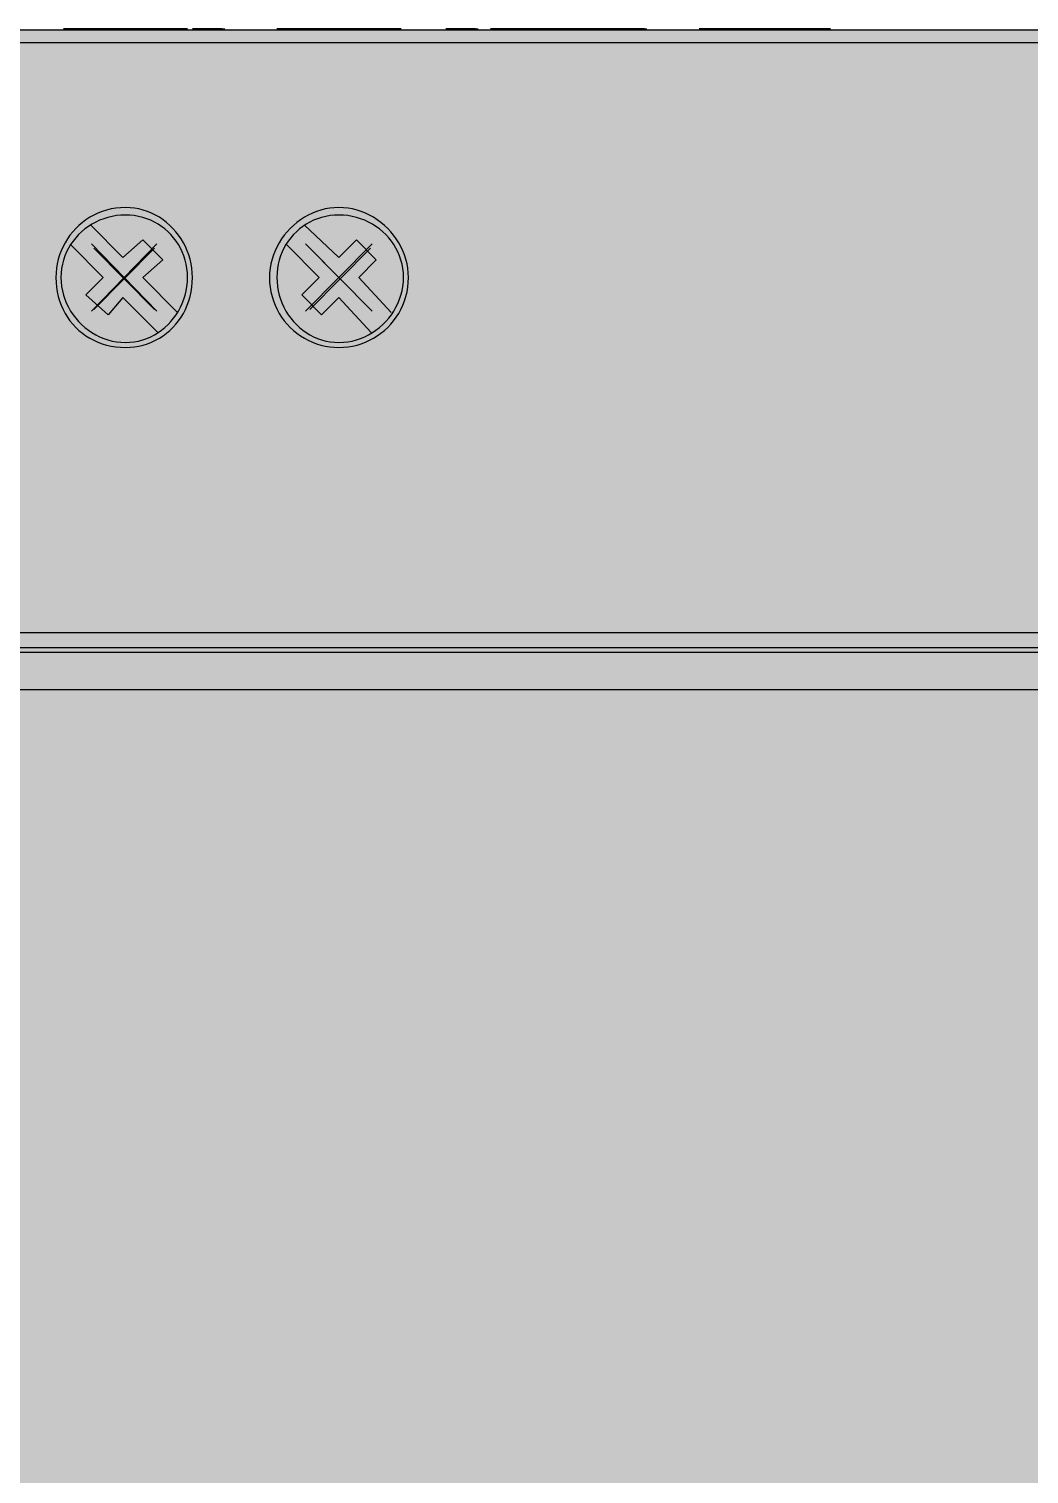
# Model space of a CAD drawing. Header units: millimetres. Extents: x 0 to 966, y -664 to 90.
# Drawn here: x 36 to 72, y -352 to -300 of the extents above; entities that cross this region are included whole.
import ezdxf

# ---------------------------------------------------------------- set-up
doc = ezdxf.new("R2010")
doc.units = ezdxf.units.MM
for name, color, linetype in [('HDL_BODY', 7, 'Continuous'), ('HDL_COLOUR', 7, 'Continuous'), ('HDL_DETAIL', 7, 'Continuous'), ('HDL_PRINT', 7, 'Continuous')]:
    doc.layers.add(name, color=color, linetype=linetype)

# ---------------------------------------------------------------- blocks, each defined once
blk = doc.blocks.new('M_DM02.1_FRONT')
at = {"layer": 'HDL_BODY', "true_color": 0x202126}
blk.add_hatch(color=250, dxfattribs=at).paths.add_polyline_path([(0, 0), (144, 0), (144, 90), (0, 90)])
at = {"layer": 'HDL_BODY', "true_color": 0x2a2a30}
blk.add_hatch(color=250, dxfattribs=at).paths.add_polyline_path([(0.4, 20.52), (143.6, 20.52), (143.6, 68.31), (0.4, 68.31)])
at = {"layer": 'HDL_COLOUR', "true_color": 0x1a332c}
for points in [[(41.886, 81.053), (41.881, 81.221), (41.865, 81.386), (41.838, 81.549), (41.801, 81.708), (41.754, 81.864), (41.698, 82.016), (41.633, 82.163), (41.559, 82.305), (41.477, 82.442), (41.386, 82.574), (41.289, 82.699), (41.183, 82.818), (41.071, 82.929), (40.952, 83.034), (40.827, 83.13), (40.696, 83.218), (40.559, 83.297), (40.417, 83.367), (40.27, 83.428), (40.118, 83.478), (39.962, 83.518), (39.803, 83.547), (39.64, 83.565), (39.473, 83.571), (39.297, 83.565), (39.124, 83.547), (38.955, 83.518), (38.792, 83.478), (38.633, 83.428), (38.48, 83.367), (38.332, 83.297), (38.19, 83.218), (38.054, 83.13), (37.925, 83.034), (37.802, 82.929), (37.687, 82.818), (37.579, 82.699), (37.479, 82.574), (37.387, 82.442), (37.303, 82.305), (37.228, 82.163), (37.163, 82.016), (37.106, 81.864), (37.059, 81.708), (37.022, 81.549), (36.995, 81.386), (36.978, 81.221), (36.973, 81.053), (36.978, 80.875), (36.995, 80.701), (37.022, 80.532), (37.059, 80.367), (37.106, 80.207), (37.163, 80.052), (37.228, 79.903), (37.303, 79.76), (37.387, 79.623), (37.479, 79.493), (37.579, 79.37), (37.687, 79.253), (37.802, 79.145), (37.925, 79.044), (38.054, 78.951), (38.19, 78.867), (38.332, 78.791), (38.48, 78.724), (38.633, 78.667), (38.792, 78.62), (38.955, 78.582), (39.124, 78.555), (39.297, 78.539), (39.473, 78.533), (39.64, 78.539), (39.803, 78.555), (39.962, 78.582), (40.118, 78.62), (40.27, 78.667), (40.417, 78.724), (40.559, 78.791), (40.696, 78.867), (40.827, 78.951), (40.952, 79.044), (41.071, 79.145), (41.183, 79.253), (41.289, 79.37), (41.386, 79.493), (41.477, 79.623), (41.559, 79.76), (41.633, 79.903), (41.698, 80.052), (41.754, 80.207), (41.801, 80.367), (41.838, 80.532), (41.865, 80.701), (41.881, 80.875), (41.886, 81.053)], [(41.708, 81.053), (41.703, 81.216), (41.687, 81.375), (41.66, 81.53), (41.623, 81.681), (41.576, 81.828), (41.52, 81.97), (41.455, 82.107), (41.382, 82.238), (41.3, 82.363), (41.21, 82.482), (41.112, 82.595), (41.007, 82.7), (40.895, 82.799), (40.777, 82.889), (40.652, 82.972), (40.522, 83.046), (40.385, 83.111), (40.244, 83.168), (40.098, 83.215), (39.948, 83.252), (39.793, 83.279), (39.635, 83.295), (39.473, 83.301), (39.311, 83.295), (39.152, 83.279), (38.995, 83.252), (38.841, 83.215), (38.692, 83.168), (38.546, 83.111), (38.406, 83.046), (38.27, 82.972), (38.14, 82.889), (38.016, 82.799), (37.899, 82.7), (37.788, 82.595), (37.685, 82.482), (37.589, 82.363), (37.502, 82.238), (37.423, 82.107), (37.354, 81.97), (37.294, 81.828), (37.243, 81.681), (37.204, 81.53), (37.175, 81.375), (37.157, 81.216), (37.151, 81.053), (37.157, 80.89), (37.175, 80.729), (37.204, 80.571), (37.243, 80.417), (37.294, 80.266), (37.354, 80.12), (37.423, 79.978), (37.502, 79.841), (37.589, 79.71), (37.685, 79.585), (37.788, 79.467), (37.899, 79.355), (38.016, 79.251), (38.14, 79.155), (38.27, 79.067), (38.406, 78.987), (38.546, 78.917), (38.692, 78.856), (38.841, 78.806), (38.995, 78.765), (39.152, 78.736), (39.311, 78.718), (39.473, 78.712), (39.635, 78.718), (39.793, 78.736), (39.948, 78.765), (40.098, 78.806), (40.244, 78.856), (40.385, 78.917), (40.522, 78.987), (40.652, 79.067), (40.777, 79.155), (40.895, 79.251), (41.007, 79.355), (41.112, 79.467), (41.21, 79.585), (41.3, 79.71), (41.382, 79.841), (41.455, 79.978), (41.52, 80.12), (41.576, 80.266), (41.623, 80.417), (41.66, 80.571), (41.687, 80.729), (41.703, 80.89), (41.708, 81.053)], [(49.662, 81.053), (49.656, 81.221), (49.639, 81.386), (49.61, 81.549), (49.57, 81.708), (49.52, 81.864), (49.46, 82.016), (49.39, 82.163), (49.311, 82.305), (49.224, 82.442), (49.128, 82.574), (49.025, 82.699), (48.914, 82.818), (48.796, 82.929), (48.671, 83.034), (48.541, 83.13), (48.404, 83.218), (48.263, 83.297), (48.116, 83.367), (47.965, 83.428), (47.81, 83.478), (47.652, 83.518), (47.49, 83.547), (47.326, 83.565), (47.159, 83.571), (46.992, 83.565), (46.828, 83.547), (46.667, 83.518), (46.509, 83.478), (46.354, 83.428), (46.203, 83.367), (46.057, 83.297), (45.915, 83.218), (45.779, 83.13), (45.649, 83.034), (45.524, 82.929), (45.406, 82.818), (45.295, 82.699), (45.192, 82.574), (45.096, 82.442), (45.009, 82.305), (44.93, 82.163), (44.861, 82.016), (44.801, 81.864), (44.751, 81.708), (44.711, 81.549), (44.682, 81.386), (44.664, 81.221), (44.658, 81.053), (44.664, 80.875), (44.682, 80.701), (44.711, 80.532), (44.751, 80.367), (44.801, 80.207), (44.861, 80.052), (44.93, 79.903), (45.009, 79.76), (45.096, 79.623), (45.192, 79.493), (45.295, 79.37), (45.406, 79.253), (45.524, 79.145), (45.649, 79.044), (45.779, 78.951), (45.915, 78.867), (46.057, 78.791), (46.203, 78.724), (46.354, 78.667), (46.509, 78.62), (46.667, 78.582), (46.828, 78.555), (46.992, 78.539), (47.159, 78.533), (47.326, 78.539), (47.49, 78.555), (47.652, 78.582), (47.81, 78.62), (47.965, 78.667), (48.116, 78.724), (48.263, 78.791), (48.404, 78.867), (48.541, 78.951), (48.671, 79.044), (48.796, 79.145), (48.914, 79.253), (49.025, 79.37), (49.128, 79.493), (49.224, 79.623), (49.311, 79.76), (49.39, 79.903), (49.46, 80.052), (49.52, 80.207), (49.57, 80.367), (49.61, 80.532), (49.639, 80.701), (49.656, 80.875), (49.662, 81.053)], [(49.484, 81.053), (49.478, 81.216), (49.461, 81.375), (49.431, 81.53), (49.392, 81.681), (49.341, 81.828), (49.281, 81.97), (49.211, 82.107), (49.132, 82.238), (49.045, 82.363), (48.949, 82.482), (48.845, 82.595), (48.735, 82.7), (48.617, 82.799), (48.493, 82.889), (48.363, 82.972), (48.227, 83.046), (48.086, 83.111), (47.941, 83.168), (47.791, 83.215), (47.638, 83.252), (47.481, 83.279), (47.321, 83.295), (47.159, 83.301), (46.997, 83.295), (46.84, 83.279), (46.685, 83.252), (46.535, 83.215), (46.389, 83.168), (46.248, 83.111), (46.113, 83.046), (45.982, 82.972), (45.858, 82.889), (45.74, 82.799), (45.628, 82.7), (45.523, 82.595), (45.425, 82.482), (45.335, 82.363), (45.253, 82.238), (45.18, 82.107), (45.115, 81.97), (45.059, 81.828), (45.012, 81.681), (44.975, 81.53), (44.949, 81.375), (44.932, 81.216), (44.927, 81.053), (44.932, 80.89), (44.949, 80.729), (44.975, 80.571), (45.012, 80.417), (45.059, 80.266), (45.115, 80.12), (45.18, 79.978), (45.253, 79.841), (45.335, 79.71), (45.425, 79.585), (45.523, 79.467), (45.628, 79.355), (45.74, 79.251), (45.858, 79.155), (45.982, 79.067), (46.113, 78.987), (46.248, 78.917), (46.389, 78.856), (46.535, 78.806), (46.685, 78.765), (46.84, 78.736), (46.997, 78.718), (47.159, 78.712), (47.321, 78.718), (47.481, 78.736), (47.638, 78.765), (47.791, 78.806), (47.941, 78.856), (48.086, 78.917), (48.227, 78.987), (48.363, 79.067), (48.493, 79.155), (48.617, 79.251), (48.735, 79.355), (48.845, 79.467), (48.949, 79.585), (49.045, 79.71), (49.132, 79.841), (49.211, 79.978), (49.281, 80.12), (49.341, 80.266), (49.392, 80.417), (49.431, 80.571), (49.461, 80.729), (49.478, 80.89), (49.484, 81.053)]]:
    blk.add_hatch(color=250, dxfattribs=at).paths.add_polyline_path(points)
at = {"layer": 'HDL_COLOUR', "true_color": 0x9ea4a8}
for points in [[(41.149, 81.052), (41.135, 81.282), (41.091, 81.508), (41.018, 81.727), (40.919, 81.934), (40.794, 82.125), (40.646, 82.299), (40.477, 82.451), (40.289, 82.579), (40.088, 82.681), (39.875, 82.755), (39.654, 82.8), (39.43, 82.815), (39.205, 82.8), (38.985, 82.755), (38.772, 82.681), (38.57, 82.579), (38.383, 82.451), (38.214, 82.299), (38.065, 82.125), (37.94, 81.934), (37.841, 81.727), (37.769, 81.508), (37.725, 81.282), (37.71, 81.052), (37.725, 80.822), (37.769, 80.596), (37.841, 80.377), (37.94, 80.17), (38.065, 79.979), (38.214, 79.805), (38.383, 79.653), (38.57, 79.525), (38.772, 79.423), (38.985, 79.349), (39.205, 79.304), (39.43, 79.289), (39.654, 79.304), (39.875, 79.349), (40.088, 79.423), (40.289, 79.525), (40.477, 79.653), (40.646, 79.805), (40.794, 79.979), (40.919, 80.17), (41.018, 80.377), (41.091, 80.596), (41.135, 80.822)], [(48.912, 81.052), (48.897, 81.282), (48.852, 81.508), (48.778, 81.727), (48.677, 81.934), (48.55, 82.125), (48.399, 82.299), (48.226, 82.451), (48.036, 82.579), (47.831, 82.681), (47.614, 82.755), (47.389, 82.8), (47.16, 82.815), (46.932, 82.8), (46.707, 82.755), (46.49, 82.681), (46.285, 82.579), (46.094, 82.451), (45.922, 82.299), (45.771, 82.125), (45.644, 81.934), (45.542, 81.727), (45.469, 81.508), (45.424, 81.282), (45.409, 81.052), (45.424, 80.822), (45.469, 80.596), (45.542, 80.377), (45.644, 80.17), (45.771, 79.979), (45.922, 79.805), (46.094, 79.653), (46.285, 79.525), (46.49, 79.423), (46.707, 79.349), (46.932, 79.304), (47.16, 79.289), (47.389, 79.304), (47.614, 79.349), (47.831, 79.423), (48.036, 79.525), (48.226, 79.653), (48.399, 79.805), (48.55, 79.979), (48.677, 80.17), (48.778, 80.377), (48.852, 80.596), (48.897, 80.822)], [(41.025, 81.006), (41.011, 81.216), (40.97, 81.422), (40.903, 81.621), (40.811, 81.809), (40.695, 81.984), (40.558, 82.142), (40.401, 82.28), (40.227, 82.397), (40.04, 82.49), (39.842, 82.558), (39.638, 82.599), (39.43, 82.612), (39.221, 82.599), (39.017, 82.558), (38.819, 82.49), (38.632, 82.397), (38.459, 82.28), (38.302, 82.142), (38.164, 81.984), (38.048, 81.809), (37.956, 81.621), (37.889, 81.422), (37.848, 81.216), (37.834, 81.006), (37.848, 80.797), (37.889, 80.591), (37.956, 80.392), (38.048, 80.203), (38.164, 80.029), (38.302, 79.871), (38.459, 79.732), (38.632, 79.616), (38.819, 79.523), (39.017, 79.455), (39.221, 79.414), (39.43, 79.4), (39.638, 79.414), (39.842, 79.455), (40.04, 79.523), (40.227, 79.616), (40.401, 79.732), (40.558, 79.871), (40.695, 80.029), (40.811, 80.203), (40.903, 80.392), (40.97, 80.591), (41.011, 80.797)], [(48.801, 81.006), (48.787, 81.216), (48.746, 81.422), (48.679, 81.621), (48.587, 81.809), (48.471, 81.984), (48.333, 82.142), (48.177, 82.28), (48.003, 82.397), (47.816, 82.49), (47.618, 82.558), (47.414, 82.599), (47.206, 82.612), (46.997, 82.599), (46.793, 82.558), (46.595, 82.49), (46.408, 82.397), (46.234, 82.28), (46.078, 82.142), (45.94, 81.984), (45.824, 81.809), (45.732, 81.621), (45.665, 81.422), (45.624, 81.216), (45.61, 81.006), (45.624, 80.797), (45.665, 80.591), (45.732, 80.392), (45.824, 80.203), (45.94, 80.029), (46.078, 79.871), (46.234, 79.732), (46.408, 79.616), (46.595, 79.523), (46.793, 79.455), (46.997, 79.414), (47.206, 79.4), (47.414, 79.414), (47.618, 79.455), (47.816, 79.523), (48.003, 79.616), (48.177, 79.732), (48.333, 79.871), (48.471, 80.029), (48.587, 80.203), (48.679, 80.392), (48.746, 80.591), (48.787, 80.797)]]:
    blk.add_hatch(color=253, dxfattribs=at).paths.add_polyline_path(points)
at = {"layer": 'HDL_PRINT', "true_color": 0xdee1e9}
h = blk.add_hatch(color=254, dxfattribs=at)
h.paths.add_polyline_path([(38.312, 74.934), (39.295, 77.543), (39.654, 77.543), (40.635, 74.934), (40.279, 74.934), (40.01, 75.742), (38.936, 75.742), (38.671, 74.934), (38.312, 74.934)])
h.paths.add_polyline_path([(39.027, 76.013), (39.832, 76.013), (39.564, 76.732), (39.561, 76.793), (39.551, 76.853), (39.537, 76.914), (39.518, 76.974), (39.496, 77.034), (39.471, 77.093), (39.444, 77.153), (39.415, 77.213), (39.386, 77.273), (39.386, 77.213), (39.385, 77.153), (39.383, 77.093), (39.378, 77.034), (39.37, 76.974), (39.359, 76.914), (39.343, 76.853), (39.322, 76.793), (39.295, 76.732), (39.027, 76.013)])
h = blk.add_hatch(color=254, dxfattribs=at)
h.paths.add_polyline_path([(46.266, 74.934), (46.266, 77.543), (47.159, 77.543), (47.226, 77.539), (47.293, 77.529), (47.357, 77.514), (47.417, 77.498), (47.474, 77.481), (47.525, 77.466), (47.57, 77.456), (47.608, 77.452), (47.671, 77.419), (47.726, 77.385), (47.775, 77.352), (47.819, 77.318), (47.859, 77.285), (47.895, 77.251), (47.93, 77.218), (47.964, 77.185), (47.968, 77.15), (47.978, 77.115), (47.993, 77.078), (48.009, 77.037), (48.026, 76.992), (48.04, 76.943), (48.051, 76.887), (48.055, 76.823), (48.05, 76.784), (48.037, 76.746), (48.019, 76.707), (48, 76.669), (47.982, 76.631), (47.969, 76.592), (47.964, 76.553), (47.925, 76.514), (47.887, 76.476), (47.849, 76.437), (47.811, 76.399), (47.773, 76.36), (47.734, 76.322), (47.696, 76.283), (47.733, 76.279), (47.777, 76.268), (47.825, 76.25), (47.875, 76.227), (47.925, 76.2), (47.973, 76.17), (48.017, 76.138), (48.055, 76.104), (48.083, 76.066), (48.105, 76.022), (48.121, 75.973), (48.131, 75.923), (48.137, 75.873), (48.141, 75.824), (48.142, 75.78), (48.142, 75.742), (48.142, 75.679), (48.141, 75.624), (48.137, 75.574), (48.131, 75.53), (48.121, 75.49), (48.105, 75.453), (48.083, 75.418), (48.055, 75.384), (48.049, 75.345), (48.035, 75.306), (48.012, 75.268), (47.983, 75.23), (47.949, 75.191), (47.912, 75.153), (47.874, 75.114), (47.836, 75.109), (47.798, 75.096), (47.76, 75.078), (47.722, 75.058), (47.684, 75.041), (47.646, 75.028), (47.608, 75.023), (47.57, 74.993), (47.525, 74.972), (47.474, 74.956), (47.417, 74.945), (47.357, 74.939), (47.293, 74.936), (47.226, 74.935), (47.159, 74.934), (46.266, 74.934)])
h.paths.add_polyline_path([(46.534, 76.462), (47.071, 76.462), (47.142, 76.462), (47.204, 76.462), (47.259, 76.462), (47.306, 76.462), (47.35, 76.462), (47.389, 76.462), (47.427, 76.462), (47.466, 76.467), (47.503, 76.482), (47.536, 76.505), (47.565, 76.534), (47.588, 76.568), (47.603, 76.605), (47.608, 76.644), (47.645, 76.651), (47.67, 76.67), (47.685, 76.7), (47.692, 76.736), (47.695, 76.778), (47.696, 76.823), (47.695, 76.868), (47.692, 76.91), (47.685, 76.947), (47.67, 76.976), (47.645, 76.996), (47.608, 77.002), (47.603, 77.041), (47.588, 77.078), (47.565, 77.112), (47.536, 77.142), (47.503, 77.165), (47.466, 77.179), (47.427, 77.185), (47.389, 77.185), (47.35, 77.185), (47.306, 77.185), (47.259, 77.185), (47.204, 77.185), (47.142, 77.185), (47.071, 77.185), (46.534, 77.185), (46.534, 76.462)])
h.paths.add_polyline_path([(46.534, 75.293), (47.159, 75.293), (47.235, 75.293), (47.289, 75.293), (47.328, 75.293), (47.359, 75.293), (47.39, 75.293), (47.427, 75.293), (47.472, 75.293), (47.514, 75.296), (47.552, 75.304), (47.581, 75.32), (47.601, 75.346), (47.608, 75.384), (47.645, 75.384), (47.673, 75.387), (47.696, 75.395), (47.719, 75.411), (47.748, 75.437), (47.786, 75.475), (47.786, 75.519), (47.786, 75.564), (47.786, 75.609), (47.786, 75.653), (47.786, 75.698), (47.786, 75.742), (47.786, 75.787), (47.783, 75.83), (47.775, 75.868), (47.759, 75.897), (47.734, 75.917), (47.696, 75.924), (47.691, 75.962), (47.676, 75.998), (47.654, 76.032), (47.626, 76.061), (47.593, 76.084), (47.556, 76.098), (47.518, 76.104), (47.479, 76.104), (47.439, 76.104), (47.395, 76.104), (47.348, 76.104), (47.293, 76.104), (47.231, 76.104), (47.159, 76.104), (46.534, 76.104), (46.534, 75.293)])
at = {"layer": 'HDL_DETAIL', "color": 251, "true_color": 0x52555c}
for points in [[(37.241, 90), (37.241, 90)], [(37.329, 90), (37.329, 90)], [(41.708, 90), (41.708, 90)], [(44.927, 90), (44.927, 90)], [(45.014, 90), (45.014, 90)], [(49.394, 90), (49.394, 90)], [(52.612, 90), (52.612, 90)], [(52.79, 90), (52.79, 90)], [(57.079, 90), (57.079, 90)], [(60.388, 90), (60.388, 90)], [(60.476, 90), (60.476, 90)], [(64.855, 90), (64.855, 90)], [(41.886, 81.053), (41.881, 81.221), (41.865, 81.386), (41.838, 81.549), (41.801, 81.708), (41.754, 81.864), (41.698, 82.016), (41.633, 82.163), (41.559, 82.305), (41.477, 82.442), (41.386, 82.574), (41.289, 82.699), (41.183, 82.818), (41.071, 82.929), (40.952, 83.034), (40.827, 83.13), (40.696, 83.218), (40.559, 83.297), (40.417, 83.367), (40.27, 83.428), (40.118, 83.478), (39.962, 83.518), (39.803, 83.547), (39.64, 83.565), (39.473, 83.571), (39.297, 83.565), (39.124, 83.547), (38.955, 83.518), (38.792, 83.478), (38.633, 83.428), (38.48, 83.367), (38.332, 83.297), (38.19, 83.218), (38.054, 83.13), (37.925, 83.034), (37.802, 82.929), (37.687, 82.818), (37.579, 82.699), (37.479, 82.574), (37.387, 82.442), (37.303, 82.305), (37.228, 82.163), (37.163, 82.016), (37.106, 81.864), (37.059, 81.708), (37.022, 81.549), (36.995, 81.386), (36.978, 81.221), (36.973, 81.053), (36.978, 80.875), (36.995, 80.701), (37.022, 80.532), (37.059, 80.367), (37.106, 80.207), (37.163, 80.052), (37.228, 79.903), (37.303, 79.76), (37.387, 79.623), (37.479, 79.493), (37.579, 79.37), (37.687, 79.253), (37.802, 79.145), (37.925, 79.044), (38.054, 78.951), (38.19, 78.867), (38.332, 78.791), (38.48, 78.724), (38.633, 78.667), (38.792, 78.62), (38.955, 78.582), (39.124, 78.555), (39.297, 78.539), (39.473, 78.533), (39.64, 78.539), (39.803, 78.555), (39.962, 78.582), (40.118, 78.62), (40.27, 78.667), (40.417, 78.724), (40.559, 78.791), (40.696, 78.867), (40.827, 78.951), (40.952, 79.044), (41.071, 79.145), (41.183, 79.253), (41.289, 79.37), (41.386, 79.493), (41.477, 79.623), (41.559, 79.76), (41.633, 79.903), (41.698, 80.052), (41.754, 80.207), (41.801, 80.367), (41.838, 80.532), (41.865, 80.701), (41.881, 80.875), (41.886, 81.053)], [(41.708, 81.053), (41.703, 81.216), (41.687, 81.375), (41.66, 81.53), (41.623, 81.681), (41.576, 81.828), (41.52, 81.97), (41.455, 82.107), (41.382, 82.238), (41.3, 82.363), (41.21, 82.482), (41.112, 82.595), (41.007, 82.7), (40.895, 82.799), (40.777, 82.889), (40.652, 82.972), (40.522, 83.046), (40.385, 83.111), (40.244, 83.168), (40.098, 83.215), (39.948, 83.252), (39.793, 83.279), (39.635, 83.295), (39.473, 83.301), (39.311, 83.295), (39.152, 83.279), (38.995, 83.252), (38.841, 83.215), (38.692, 83.168), (38.546, 83.111), (38.406, 83.046), (38.27, 82.972), (38.14, 82.889), (38.016, 82.799), (37.899, 82.7), (37.788, 82.595), (37.685, 82.482), (37.589, 82.363), (37.502, 82.238), (37.423, 82.107), (37.354, 81.97), (37.294, 81.828), (37.243, 81.681), (37.204, 81.53), (37.175, 81.375), (37.157, 81.216), (37.151, 81.053), (37.157, 80.89), (37.175, 80.729), (37.204, 80.571), (37.243, 80.417), (37.294, 80.266), (37.354, 80.12), (37.423, 79.978), (37.502, 79.841), (37.589, 79.71), (37.685, 79.585), (37.788, 79.467), (37.899, 79.355), (38.016, 79.251), (38.14, 79.155), (38.27, 79.067), (38.406, 78.987), (38.546, 78.917), (38.692, 78.856), (38.841, 78.806), (38.995, 78.765), (39.152, 78.736), (39.311, 78.718), (39.473, 78.712), (39.635, 78.718), (39.793, 78.736), (39.948, 78.765), (40.098, 78.806), (40.244, 78.856), (40.385, 78.917), (40.522, 78.987), (40.652, 79.067), (40.777, 79.155), (40.895, 79.251), (41.007, 79.355), (41.112, 79.467), (41.21, 79.585), (41.3, 79.71), (41.382, 79.841), (41.455, 79.978), (41.52, 80.12), (41.576, 80.266), (41.623, 80.417), (41.66, 80.571), (41.687, 80.729), (41.703, 80.89), (41.708, 81.053)], [(49.662, 81.053), (49.656, 81.221), (49.639, 81.386), (49.61, 81.549), (49.57, 81.708), (49.52, 81.864), (49.46, 82.016), (49.39, 82.163), (49.311, 82.305), (49.224, 82.442), (49.128, 82.574), (49.025, 82.699), (48.914, 82.818), (48.796, 82.929), (48.671, 83.034), (48.541, 83.13), (48.404, 83.218), (48.263, 83.297), (48.116, 83.367), (47.965, 83.428), (47.81, 83.478), (47.652, 83.518), (47.49, 83.547), (47.326, 83.565), (47.159, 83.571), (46.992, 83.565), (46.828, 83.547), (46.667, 83.518), (46.509, 83.478), (46.354, 83.428), (46.203, 83.367), (46.057, 83.297), (45.915, 83.218), (45.779, 83.13), (45.649, 83.034), (45.524, 82.929), (45.406, 82.818), (45.295, 82.699), (45.192, 82.574), (45.096, 82.442), (45.009, 82.305), (44.93, 82.163), (44.861, 82.016), (44.801, 81.864), (44.751, 81.708), (44.711, 81.549), (44.682, 81.386), (44.664, 81.221), (44.658, 81.053), (44.664, 80.875), (44.682, 80.701), (44.711, 80.532), (44.751, 80.367), (44.801, 80.207), (44.861, 80.052), (44.93, 79.903), (45.009, 79.76), (45.096, 79.623), (45.192, 79.493), (45.295, 79.37), (45.406, 79.253), (45.524, 79.145), (45.649, 79.044), (45.779, 78.951), (45.915, 78.867), (46.057, 78.791), (46.203, 78.724), (46.354, 78.667), (46.509, 78.62), (46.667, 78.582), (46.828, 78.555), (46.992, 78.539), (47.159, 78.533), (47.326, 78.539), (47.49, 78.555), (47.652, 78.582), (47.81, 78.62), (47.965, 78.667), (48.116, 78.724), (48.263, 78.791), (48.404, 78.867), (48.541, 78.951), (48.671, 79.044), (48.796, 79.145), (48.914, 79.253), (49.025, 79.37), (49.128, 79.493), (49.224, 79.623), (49.311, 79.76), (49.39, 79.903), (49.46, 80.052), (49.52, 80.207), (49.57, 80.367), (49.61, 80.532), (49.639, 80.701), (49.656, 80.875), (49.662, 81.053)], [(49.484, 81.053), (49.478, 81.216), (49.461, 81.375), (49.431, 81.53), (49.392, 81.681), (49.341, 81.828), (49.281, 81.97), (49.211, 82.107), (49.132, 82.238), (49.045, 82.363), (48.949, 82.482), (48.845, 82.595), (48.735, 82.7), (48.617, 82.799), (48.493, 82.889), (48.363, 82.972), (48.227, 83.046), (48.086, 83.111), (47.941, 83.168), (47.791, 83.215), (47.638, 83.252), (47.481, 83.279), (47.321, 83.295), (47.159, 83.301), (46.997, 83.295), (46.84, 83.279), (46.685, 83.252), (46.535, 83.215), (46.389, 83.168), (46.248, 83.111), (46.113, 83.046), (45.982, 82.972), (45.858, 82.889), (45.74, 82.799), (45.628, 82.7), (45.523, 82.595), (45.425, 82.482), (45.335, 82.363), (45.253, 82.238), (45.18, 82.107), (45.115, 81.97), (45.059, 81.828), (45.012, 81.681), (44.975, 81.53), (44.949, 81.375), (44.932, 81.216), (44.927, 81.053), (44.932, 80.89), (44.949, 80.729), (44.975, 80.571), (45.012, 80.417), (45.059, 80.266), (45.115, 80.12), (45.18, 79.978), (45.253, 79.841), (45.335, 79.71), (45.425, 79.585), (45.523, 79.467), (45.628, 79.355), (45.74, 79.251), (45.858, 79.155), (45.982, 79.067), (46.113, 78.987), (46.248, 78.917), (46.389, 78.856), (46.535, 78.806), (46.685, 78.765), (46.84, 78.736), (46.997, 78.718), (47.159, 78.712), (47.321, 78.718), (47.481, 78.736), (47.638, 78.765), (47.791, 78.806), (47.941, 78.856), (48.086, 78.917), (48.227, 78.987), (48.363, 79.067), (48.493, 79.155), (48.617, 79.251), (48.735, 79.355), (48.845, 79.467), (48.949, 79.585), (49.045, 79.71), (49.132, 79.841), (49.211, 79.978), (49.281, 80.12), (49.341, 80.266), (49.392, 80.417), (49.431, 80.571), (49.461, 80.729), (49.478, 80.89), (49.484, 81.053)]]:
    blk.add_lwpolyline(points, close=True, dxfattribs=at)
for points in [[(37.597, 90), (37.507, 90), (37.419, 90), (37.329, 90), (37.241, 90)], [(37.241, 90), (37.255, 90), (37.285, 90), (37.315, 90), (37.329, 90)], [(37.241, 90), (37.241, 90), (37.329, 90), (37.419, 90), (37.471, 90), (37.52, 90), (37.56, 90), (37.587, 90), (37.597, 90)], [(37.329, 90), (37.241, 90), (37.241, 90)], [(37.419, 90), (37.419, 90), (37.329, 90)], [(37.597, 90), (37.597, 90), (37.544, 90), (37.496, 90), (37.456, 90), (37.429, 90), (37.419, 90)], [(37.775, 90), (37.597, 90)], [(37.597, 90), (37.714, 90), (37.832, 90), (37.949, 90), (38.066, 90), (38.183, 90), (38.301, 90), (38.418, 90), (38.535, 90), (38.653, 90), (38.77, 90), (38.887, 90), (39.005, 90), (39.122, 90), (39.239, 90), (39.356, 90), (39.473, 90), (39.582, 90), (39.693, 90), (39.805, 90), (39.92, 90), (40.036, 90), (40.154, 90), (40.274, 90), (40.394, 90), (40.516, 90), (40.639, 90), (40.762, 90), (40.887, 90), (41.011, 90), (41.137, 90), (41.262, 90)], [(41.262, 90), (41.137, 90), (41.011, 90), (40.887, 90), (40.762, 90), (40.639, 90), (40.516, 90), (40.394, 90), (40.274, 90), (40.154, 90), (40.036, 90), (39.92, 90), (39.805, 90), (39.693, 90), (39.582, 90), (39.473, 90), (39.356, 90), (39.239, 90), (39.122, 90), (39.005, 90), (38.887, 90), (38.77, 90), (38.653, 90), (38.535, 90), (38.418, 90), (38.301, 90), (38.183, 90), (38.066, 90), (37.949, 90), (37.832, 90), (37.714, 90), (37.597, 90)], [(37.956, 90), (37.775, 90)], [(38.134, 90), (37.956, 90)], [(38.403, 90), (38.134, 90)], [(38.671, 90), (38.403, 90)], [(38.936, 90), (38.671, 90)], [(39.205, 90), (38.936, 90)], [(39.473, 90), (39.205, 90)], [(39.832, 90), (39.473, 90)], [(40.101, 90), (39.832, 90)], [(40.457, 90), (40.101, 90)], [(40.725, 90), (40.457, 90)], [(40.903, 90), (40.725, 90)], [(41.172, 90), (40.903, 90)], [(41.262, 90), (41.172, 90)], [(41.44, 90), (41.262, 90)], [(41.262, 90), (41.272, 90), (41.299, 90), (41.338, 90), (41.387, 90), (41.44, 90), (41.53, 90), (41.618, 90), (41.708, 90)], [(41.44, 90), (41.44, 90), (41.395, 90), (41.363, 90), (41.336, 90), (41.305, 90), (41.262, 90)], [(41.53, 90), (41.44, 90)], [(41.53, 90), (41.53, 90), (41.44, 90)], [(41.618, 90), (41.618, 90), (41.53, 90)], [(41.708, 90), (41.664, 90), (41.632, 90), (41.605, 90), (41.574, 90), (41.53, 90)], [(41.708, 90), (41.707, 90), (41.697, 90), (41.67, 90), (41.618, 90), (41.53, 90)], [(42.067, 90), (41.886, 90)], [(41.977, 90), (42.064, 90), (42.148, 90), (42.23, 90), (42.31, 90), (42.389, 90), (42.467, 90), (42.546, 90), (42.625, 90), (42.705, 90), (42.787, 90), (42.872, 90), (42.96, 90)], [(42.333, 90), (42.067, 90)], [(42.514, 90), (42.333, 90)], [(42.782, 90), (42.514, 90)], [(42.96, 90), (42.782, 90)], [(42.96, 90), (43.048, 90)], [(45.195, 90), (44.927, 90)], [(44.927, 90), (44.977, 90), (45.003, 90), (45.013, 90), (45.014, 90)], [(44.927, 90), (44.927, 90), (45.014, 90), (45.105, 90), (45.195, 90), (45.205, 90), (45.232, 90), (45.271, 90), (45.32, 90), (45.373, 90)], [(45.014, 90), (45.014, 90), (44.927, 90), (44.927, 90)], [(45.373, 90), (45.195, 90), (45.105, 90), (45.014, 90)], [(45.014, 90), (45.059, 90), (45.105, 90), (45.15, 90), (45.194, 90), (45.239, 90), (45.283, 90)], [(45.105, 90), (45.105, 90), (45.014, 90)], [(45.373, 90), (45.283, 90), (45.239, 90), (45.208, 90), (45.181, 90), (45.15, 90), (45.105, 90)], [(45.373, 90), (45.195, 90)], [(45.283, 90), (45.373, 90)], [(45.551, 90), (45.373, 90)], [(45.461, 90), (45.373, 90)], [(45.373, 90), (45.459, 90), (45.54, 90), (45.615, 90), (45.685, 90), (45.752, 90), (45.816, 90), (45.878, 90), (45.938, 90), (45.998, 90)], [(45.373, 90), (45.497, 90), (45.619, 90), (45.739, 90), (45.857, 90), (45.975, 90), (46.092, 90), (46.208, 90), (46.324, 90), (46.44, 90), (46.557, 90), (46.675, 90), (46.793, 90), (46.913, 90), (47.035, 90), (47.159, 90), (47.283, 90), (47.405, 90), (47.526, 90), (47.645, 90), (47.763, 90), (47.88, 90), (47.996, 90), (48.112, 90), (48.229, 90), (48.346, 90), (48.463, 90), (48.582, 90), (48.702, 90), (48.824, 90), (48.947, 90)], [(48.947, 90), (48.824, 90), (48.702, 90), (48.582, 90), (48.463, 90), (48.346, 90), (48.229, 90), (48.112, 90), (47.996, 90), (47.88, 90), (47.763, 90), (47.645, 90), (47.526, 90), (47.405, 90), (47.283, 90), (47.159, 90), (47.035, 90), (46.913, 90), (46.793, 90), (46.675, 90), (46.557, 90), (46.44, 90), (46.324, 90), (46.208, 90), (46.092, 90), (45.975, 90), (45.857, 90), (45.739, 90), (45.619, 90), (45.497, 90), (45.373, 90)], [(45.642, 90), (45.461, 90)], [(45.82, 90), (45.551, 90)], [(45.91, 90), (45.642, 90)], [(45.998, 90), (45.82, 90)], [(46.088, 90), (45.91, 90)], [(45.998, 90), (46.088, 90)], [(46.356, 90), (46.088, 90)], [(46.625, 90), (46.356, 90)], [(46.893, 90), (46.625, 90)], [(47.249, 90), (46.893, 90)], [(47.518, 90), (47.249, 90)], [(47.874, 90), (47.518, 90)], [(48.142, 90), (47.874, 90)], [(48.233, 90), (47.964, 90)], [(48.055, 90), (48.13, 90), (48.209, 90), (48.29, 90), (48.374, 90), (48.458, 90), (48.544, 90), (48.628, 90), (48.712, 90), (48.793, 90), (48.872, 90), (48.947, 90)], [(48.411, 90), (48.142, 90)], [(48.411, 90), (48.233, 90)], [(48.679, 90), (48.411, 90)], [(48.588, 90), (48.411, 90)], [(48.857, 90), (48.588, 90)], [(48.857, 90), (48.679, 90)], [(49.038, 90), (48.857, 90)], [(49.038, 90), (48.857, 90)], [(48.947, 90), (49.038, 90)], [(48.947, 90), (49.001, 90), (49.049, 90), (49.089, 90), (49.116, 90), (49.125, 90), (49.216, 90), (49.306, 90), (49.394, 90)], [(49.216, 90), (49.125, 90), (49.116, 90), (49.089, 90), (49.049, 90), (49.001, 90), (48.947, 90)], [(49.125, 90), (49.038, 90)], [(49.038, 90), (49.125, 90)], [(49.216, 90), (49.216, 90), (49.125, 90)], [(49.306, 90), (49.306, 90), (49.216, 90)], [(49.306, 90), (49.306, 90), (49.216, 90)], [(49.394, 90), (49.38, 90), (49.35, 90), (49.32, 90), (49.306, 90)], [(49.394, 90), (49.394, 90), (49.306, 90)], [(51.27, 90), (51.001, 90)], [(51.092, 90), (51.18, 90), (51.265, 90), (51.347, 90), (51.427, 90), (51.506, 90), (51.585, 90), (51.663, 90), (51.742, 90), (51.822, 90), (51.904, 90), (51.988, 90), (52.075, 90)], [(51.451, 90), (51.27, 90)], [(51.629, 90), (51.451, 90)], [(51.897, 90), (51.629, 90)], [(52.075, 90), (51.897, 90)], [(52.075, 90), (52.166, 90)], [(52.612, 90), (52.656, 90), (52.687, 90), (52.714, 90), (52.745, 90), (52.79, 90)], [(52.79, 90), (52.7, 90), (52.686, 90), (52.656, 90), (52.626, 90), (52.612, 90)], [(52.612, 90), (52.7, 90), (52.79, 90), (52.881, 90), (52.933, 90), (52.981, 90), (53.021, 90), (53.048, 90), (53.059, 90)], [(53.059, 90), (52.968, 90), (52.881, 90), (52.79, 90), (52.7, 90)], [(52.881, 90), (52.79, 90)], [(53.059, 90), (52.968, 90), (52.881, 90)], [(53.237, 90), (53.059, 90)], [(56.723, 90), (56.606, 90), (56.488, 90), (56.371, 90), (56.253, 90), (56.136, 90), (56.019, 90), (55.901, 90), (55.784, 90), (55.667, 90), (55.55, 90), (55.433, 90), (55.316, 90), (55.198, 90), (55.081, 90), (54.964, 90), (54.847, 90), (54.739, 90), (54.628, 90), (54.515, 90), (54.4, 90), (54.284, 90), (54.165, 90), (54.046, 90), (53.925, 90), (53.803, 90), (53.68, 90), (53.557, 90), (53.433, 90), (53.308, 90), (53.183, 90), (53.059, 90)], [(53.059, 90), (53.183, 90), (53.308, 90), (53.433, 90), (53.557, 90), (53.68, 90), (53.803, 90), (53.925, 90), (54.046, 90), (54.165, 90), (54.284, 90), (54.4, 90), (54.515, 90), (54.628, 90), (54.739, 90), (54.847, 90), (54.964, 90), (55.081, 90), (55.198, 90), (55.316, 90), (55.433, 90), (55.55, 90), (55.667, 90), (55.784, 90), (55.901, 90), (56.019, 90), (56.136, 90), (56.253, 90), (56.371, 90), (56.488, 90), (56.606, 90), (56.723, 90)], [(53.414, 90), (53.237, 90)], [(53.595, 90), (53.414, 90)], [(53.864, 90), (53.595, 90)], [(54.042, 90), (53.864, 90)], [(54.398, 90), (54.042, 90)], [(54.31, 90), (54.042, 90)], [(54.132, 90), (54.22, 90), (54.304, 90), (54.386, 90), (54.466, 90), (54.544, 90), (54.622, 90), (54.701, 90), (54.779, 90), (54.859, 90), (54.941, 90), (55.025, 90), (55.113, 90)], [(54.488, 90), (54.31, 90)], [(54.666, 90), (54.398, 90)], [(54.666, 90), (54.488, 90)], [(54.935, 90), (54.666, 90)], [(54.935, 90), (54.666, 90)], [(55.113, 90), (54.935, 90)], [(55.294, 90), (54.935, 90)], [(55.113, 90), (55.203, 90)], [(55.562, 90), (55.294, 90)], [(55.918, 90), (55.562, 90)], [(56.186, 90), (55.918, 90)], [(56.364, 90), (56.186, 90)], [(56.545, 90), (56.364, 90)], [(56.723, 90), (56.545, 90)], [(56.901, 90), (56.723, 90)], [(56.901, 90), (56.901, 90), (56.848, 90), (56.8, 90), (56.76, 90), (56.733, 90), (56.723, 90)], [(56.723, 90), (56.733, 90), (56.76, 90), (56.8, 90), (56.848, 90), (56.901, 90), (56.992, 90), (57.079, 90)], [(56.992, 90), (56.901, 90)], [(56.992, 90), (56.992, 90), (56.901, 90)], [(57.079, 90), (57.079, 90), (56.992, 90)], [(57.079, 90), (57.066, 90), (57.035, 90), (57.005, 90), (56.992, 90)], [(57.079, 90), (57.079, 90), (56.992, 90)], [(57.348, 90), (57.079, 90)], [(57.17, 90), (57.257, 90), (57.341, 90), (57.423, 90), (57.503, 90), (57.582, 90), (57.66, 90), (57.739, 90), (57.818, 90), (57.898, 90), (57.98, 90), (58.065, 90), (58.153, 90)], [(57.526, 90), (57.348, 90)], [(57.707, 90), (57.526, 90)], [(57.975, 90), (57.707, 90)], [(58.153, 90), (57.975, 90)], [(58.153, 90), (58.24, 90)], [(60.388, 90), (60.12, 90)], [(60.207, 90), (60.267, 90), (60.327, 90), (60.387, 90), (60.447, 90), (60.506, 90), (60.566, 90), (60.625, 90), (60.685, 90), (60.744, 90)], [(60.566, 90), (60.388, 90)], [(60.388, 90), (60.402, 90), (60.432, 90), (60.462, 90), (60.476, 90)], [(60.388, 90), (60.388, 90), (60.476, 90), (60.566, 90), (60.653, 90), (60.664, 90), (60.691, 90), (60.732, 90), (60.781, 90), (60.834, 90)], [(60.476, 90), (60.388, 90), (60.388, 90)], [(60.744, 90), (60.653, 90), (60.566, 90), (60.476, 90)], [(60.566, 90), (60.566, 90), (60.476, 90)], [(60.744, 90), (60.566, 90)], [(60.834, 90), (60.744, 90), (60.699, 90), (60.667, 90), (60.64, 90), (60.609, 90), (60.566, 90)], [(61.012, 90), (60.744, 90)], [(60.922, 90), (60.744, 90)], [(60.744, 90), (60.834, 90)], [(60.834, 90), (60.877, 90), (60.928, 90), (60.984, 90), (61.041, 90), (61.097, 90), (61.148, 90), (61.19, 90)], [(60.834, 90), (60.943, 90), (61.054, 90), (61.166, 90), (61.281, 90), (61.397, 90), (61.515, 90), (61.634, 90), (61.755, 90), (61.876, 90), (61.999, 90), (62.122, 90), (62.246, 90), (62.371, 90), (62.495, 90), (62.62, 90), (62.744, 90), (62.867, 90), (62.987, 90), (63.106, 90), (63.224, 90), (63.341, 90), (63.457, 90), (63.574, 90), (63.69, 90), (63.807, 90), (63.925, 90), (64.043, 90), (64.163, 90), (64.285, 90), (64.409, 90)], [(64.409, 90), (64.285, 90), (64.163, 90), (64.043, 90), (63.925, 90), (63.807, 90), (63.69, 90), (63.574, 90), (63.457, 90), (63.341, 90), (63.224, 90), (63.106, 90), (62.987, 90), (62.867, 90), (62.744, 90), (62.62, 90), (62.495, 90), (62.371, 90), (62.246, 90), (62.122, 90), (61.999, 90), (61.876, 90), (61.755, 90), (61.634, 90), (61.515, 90), (61.397, 90), (61.281, 90), (61.166, 90), (61.054, 90), (60.943, 90), (60.834, 90)], [(61.103, 90), (60.922, 90)], [(61.19, 90), (61.012, 90)], [(61.281, 90), (61.103, 90)], [(61.19, 90), (61.281, 90)], [(61.549, 90), (61.281, 90)], [(61.818, 90), (61.549, 90)], [(62.086, 90), (61.818, 90)], [(62.352, 90), (62.086, 90)], [(62.711, 90), (62.352, 90)], [(62.979, 90), (62.711, 90)], [(63.335, 90), (62.979, 90)], [(63.425, 90), (63.157, 90)], [(63.247, 90), (63.336, 90), (63.425, 90), (63.514, 90), (63.601, 90), (63.687, 90), (63.772, 90), (63.855, 90), (63.936, 90), (64.014, 90), (64.089, 90), (64.162, 90), (64.231, 90)], [(63.603, 90), (63.335, 90)], [(63.603, 90), (63.425, 90)], [(63.872, 90), (63.603, 90)], [(63.784, 90), (63.603, 90)], [(64.05, 90), (63.784, 90)], [(64.14, 90), (63.872, 90)], [(64.231, 90), (64.05, 90)], [(64.318, 90), (64.14, 90)], [(64.231, 90), (64.318, 90)], [(64.499, 90), (64.318, 90)], [(64.409, 90), (64.454, 90), (64.485, 90), (64.512, 90), (64.543, 90), (64.587, 90), (64.677, 90), (64.765, 90), (64.855, 90)], [(64.677, 90), (64.587, 90), (64.543, 90), (64.512, 90), (64.485, 90), (64.454, 90), (64.409, 90)], [(64.587, 90), (64.499, 90)], [(64.677, 90), (64.677, 90), (64.587, 90)], [(64.765, 90), (64.765, 90), (64.677, 90)], [(64.855, 90), (64.81, 90), (64.779, 90), (64.752, 90), (64.721, 90), (64.677, 90)], [(64.765, 90), (64.677, 90)], [(64.855, 90), (64.855, 90), (64.765, 90)], [(0, 89.511), (144, 89.511)], [(143.86, 89.96), (0.33, 89.96)], [(39.386, 81.773), (38.222, 82.942)], [(47.159, 81.773), (45.91, 82.942)], [(37.507, 82.223), (38.671, 81.053)], [(39.386, 81.773), (40.101, 82.402)], [(40.101, 82.402), (40.816, 81.682)], [(45.283, 82.223), (46.444, 81.053)], [(47.159, 81.773), (47.786, 82.402)], [(47.786, 82.402), (48.501, 81.682)], [(40.816, 81.682), (40.101, 81.053)], [(48.501, 81.682), (47.874, 81.053)], [(38.044, 80.422), (38.671, 81.053)], [(41.349, 79.793), (40.101, 81.053)], [(45.82, 80.422), (46.444, 81.053)], [(49.038, 79.793), (47.874, 81.053)], [(38.044, 80.422), (38.849, 79.702)], [(39.386, 80.334), (38.849, 79.702)], [(39.386, 80.334), (40.635, 79.074)], [(45.82, 80.422), (46.534, 79.702)], [(47.159, 80.334), (46.534, 79.702)], [(47.159, 80.334), (48.323, 79.074)], [(0, 68.275), (144, 68.275)], [(0.33, 67.735), (143.769, 67.735)], [(143.591, 67.555), (0.598, 67.555)], [(143.591, 66.207), (0.598, 66.207)]]:
    blk.add_lwpolyline(points, dxfattribs=at)
at = {"layer": 'HDL_DETAIL', "color": 250, "true_color": 0x25292b}
for points in [[(38.25, 79.843), (40.609, 82.261)], [(38.25, 82.261), (40.609, 79.843)], [(45.959, 79.843), (48.361, 82.261)], [(45.959, 82.261), (48.361, 79.843)], [(38.336, 79.905), (40.523, 82.108)], [(38.336, 82.108), (40.523, 79.905)], [(46.112, 79.905), (48.299, 82.108)], [(46.112, 82.108), (48.299, 79.905)]]:
    blk.add_lwpolyline(points, dxfattribs=at)

msp = doc.modelspace()

# ---------------------------------------------------------------- block references
msp.add_blockref('M_DM02.1_FRONT', (0, -390))

doc.saveas('drawing.dxf')
